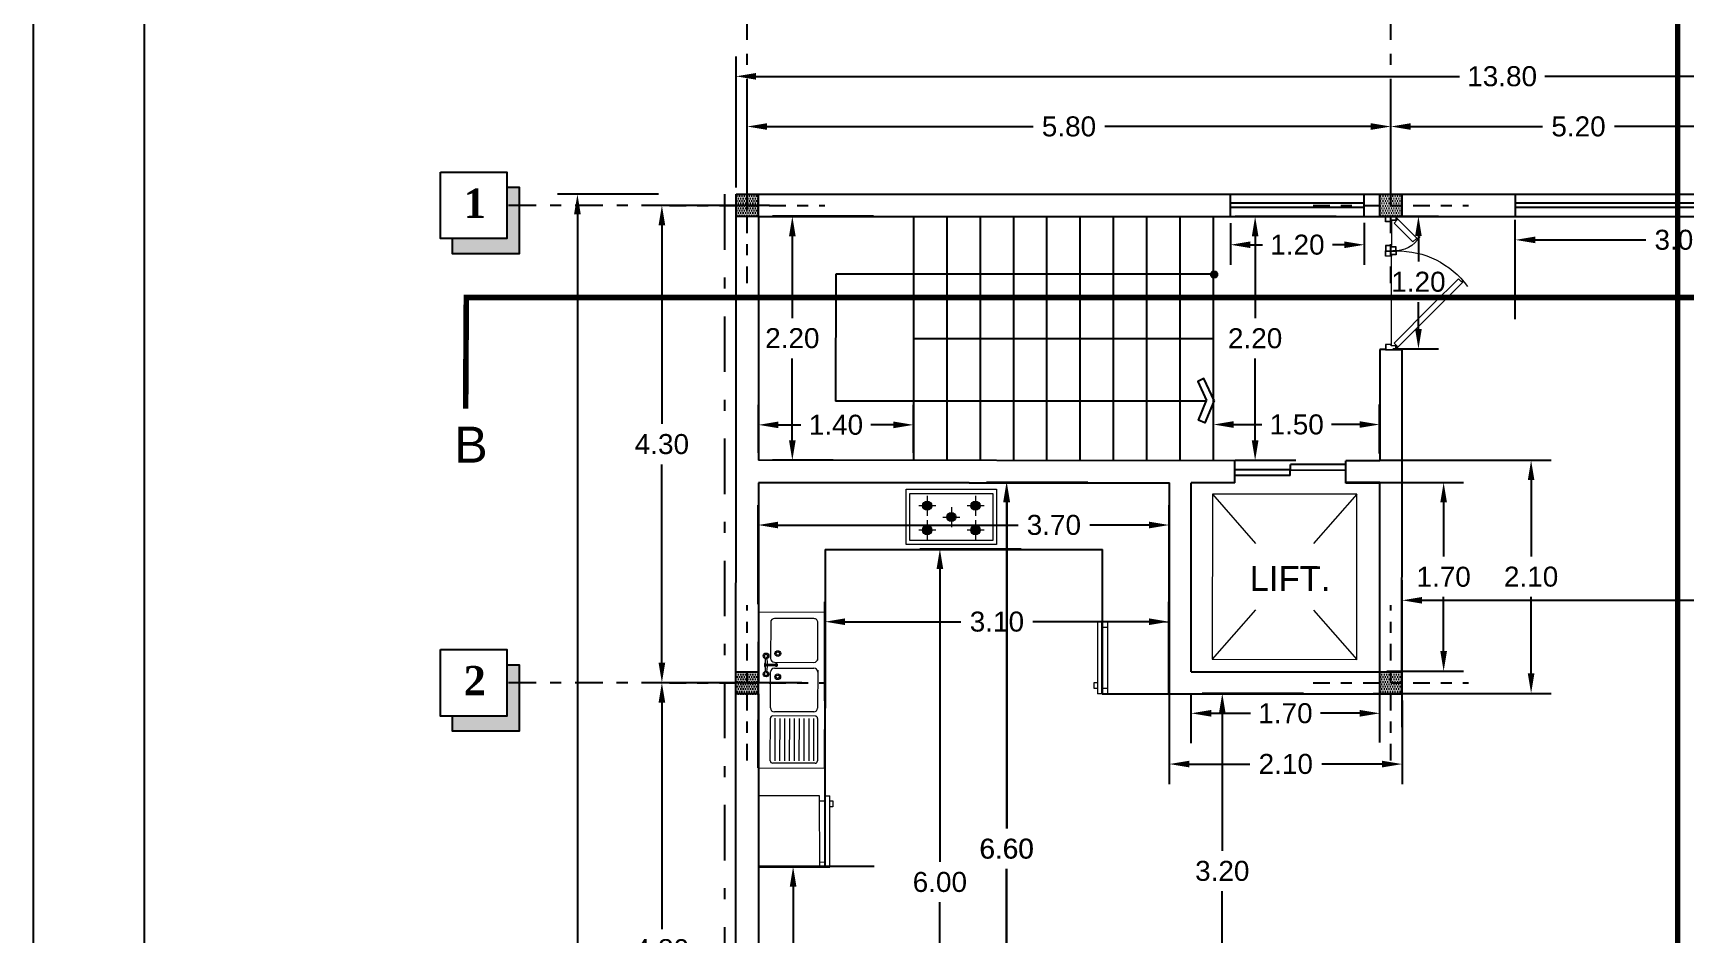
# Model space of a CAD drawing. Header units: metres. Extents: x 118 to 385, y 94 to 136.
# Drawn here: x 179.85 to 194.73, y 118.31 to 126.43 of the extents above; entities that cross this region are included whole.
import ezdxf
from ezdxf.enums import TextEntityAlignment as Align

# ---------------------------------------------------------------- set-up
doc = ezdxf.new("R2010")
doc.units = ezdxf.units.M
doc.header["$MEASUREMENT"] = 0
for name, pattern in [('ACAD_ISO02W100', [15, 12, -3]), ('ACAD_ISO10W100', [18, 12, -3, 0, -3]), ('DASHDOT', [1, 0.5, -0.25, 0, -0.25])]:
    doc.linetypes.add(name, pattern=pattern)
doc.layers.add('13', color=13, linetype='Continuous', lineweight=9)
doc.layers.add('Mobleman', color=8, linetype='Continuous', lineweight=9)
for name, color, linetype in [('AX bandi', 253, 'Continuous'), ('Dimention', 8, 'Continuous'), ('Engheta', 1, 'DASHDOT'), ('Pele', 8, 'Continuous'), ('Sotoon', 8, 'Continuous'), ('window', 8, 'Continuous')]:
    doc.layers.add(name, color=color, linetype=linetype)
doc.styles.add('77', font='swiss.ttf')
doc.styles.add('my number', font='timesbd.ttf')
doc.styles.get("Standard").update_dxf_attribs({"font": 'arial.ttf'})
doc.dimstyles.get("Standard").update_dxf_attribs({"dimtxt": 0.18, "dimasz": 0.18, "dimexe": 0.18, "dimexo": 0.0625, "dimgap": 0.09, "dimtad": 0, "dimtih": 1, "dimtoh": 1, "dimdec": 4, "dimzin": 0, "dimdsep": 46, "dimtxsty": 'Standard', "dimcen": 0.09, "dimadec": 0, "dimazin": 0, "dimtfac": 1, "dimtdec": 4, "dimtofl": 0, "dimtmove": 0, "dimatfit": 3, "dimfxl": 1, "dimtolj": 1, "dimtzin": 0, "dimarcsym": 0})

# ---------------------------------------------------------------- blocks, each defined once
blk = doc.blocks.new('AX')
at = {"linetype": 'Continuous'}
h = blk.add_hatch(dxfattribs=at)
h.set_pattern_fill('DOTS', color=256, scale=0.35, style=0)
h.paths.add_polyline_path([(-0.1, 0.1), (-0.1, 0), (0, 0), (0, 0.1)])
h.paths.add_polyline_path([(0, 0.1), (0, 0), (0.1, 0), (0.1, 0.1)])
h.paths.add_polyline_path([(0, 0), (0, -0.1), (0.1, -0.1), (0.1, 0)])
h.paths.add_polyline_path([(-0.1, 0), (-0.1, -0.1), (0, -0.1), (0, 0)])
h = blk.add_hatch(color=256)
h.paths.add_polyline_path([(0.1, 0), (0, 0), (0, -0.1), (0.1, -0.1)])
h.paths.add_polyline_path([(0.1, 0.1), (0, 0.1), (0, 0), (0.1, 0)])
h.paths.add_polyline_path([(0, 0.1), (-0.1, 0.1), (-0.1, 0), (0, 0)])
h.paths.add_polyline_path([(0, 0), (-0.1, 0), (-0.1, -0.1), (0, -0.1)])
at = {"color": 0, "linetype": 'DASHDOT', "ltscale": 0.3}
for p, q in [((0, -0.7), (0, 0.7)), ((-0.7, 0), (0.7, 0))]:
    blk.add_line(p, q, dxfattribs=at)
at = {"color": 0, "linetype": 'Continuous'}
blk.add_lwpolyline([(-0.1, 0.1), (0.1, 0.1), (0.1, -0.1), (-0.1, -0.1), (-0.1, 0.1)], dxfattribs=at)
blk = doc.blocks.new('AAAA')
at = {"linetype": 'Continuous'}
h = blk.add_hatch(color=256, dxfattribs=at)
h.paths.add_polyline_path([(0.5768, 0.4647), (0.5768, 0.5314), (0.5101, 0.5314), (0.5101, 0.4647)])
h.paths.add_polyline_path([(0.6435, 0.4647), (0.6435, 0.5314), (0.5768, 0.5314), (0.5768, 0.4647)])
h.paths.add_polyline_path([(0.5768, 0.4647), (0.5768, 0.3981), (0.6435, 0.3981), (0.6435, 0.4647)])
h.paths.add_polyline_path([(0.5768, 0.4647), (0.5101, 0.4647), (0.5101, 0.3981), (0.5768, 0.3981)])
at = {"linetype": 'ACAD_ISO02W100', "xscale": 0.6666, "yscale": 0.6666, "zscale": 0.6666}
blk.add_blockref('AX', (0.5768, 0.4647), dxfattribs=at)
blk = doc.blocks.new('*D175')
at = {"layer": 'Defpoints', "color": 0, "transparency": 16777216}
for p in [(199.985, 126.037), (186.183, 124.975), (199.985, 124.975)]:
    blk.add_point(p, dxfattribs=at)
at = {"layer": 'Dimention', "color": 0, "lineweight": -2, "transparency": 16777216}
for p, q in [((186.183, 125.037), (186.183, 126.217)), ((199.985, 125.037), (199.985, 126.217)), ((186.363, 126.037), (192.699, 126.037)), ((199.805, 126.037), (193.469, 126.037))]:
    blk.add_line(p, q, dxfattribs=at)
at = {"layer": 'Dimention', "color": 0, "transparency": 16777216}
for points in [[(186.363, 126.067), (186.363, 126.007), (186.183, 126.037)], [(199.805, 126.067), (199.805, 126.007), (199.985, 126.037)]]:
    blk.add_solid(points, dxfattribs=at)
at = {"layer": 'Dimention', "color": 0, "transparency": 16777216, "insert": (193.084, 126.037), "char_height": 0.18, "attachment_point": 5}
blk.add_mtext('\\A1;13.80', dxfattribs=at)
blk = doc.blocks.new('*D176')
at = {"layer": 'Defpoints', "color": 0, "transparency": 16777216}
for p in [(192.081, 125.585), (192.081, 125.058), (186.283, 124.775)]:
    blk.add_point(p, dxfattribs=at)
at = {"layer": 'Dimention', "color": 0, "lineweight": -2, "transparency": 16777216}
for p, q in [((186.283, 124.837), (186.283, 125.765)), ((192.081, 125.12), (192.081, 125.765)), ((186.463, 125.585), (188.858, 125.585)), ((191.901, 125.585), (189.505, 125.585))]:
    blk.add_line(p, q, dxfattribs=at)
at = {"layer": 'Dimention', "color": 0, "transparency": 16777216}
for points in [[(186.463, 125.615), (186.463, 125.555), (186.283, 125.585)], [(191.901, 125.615), (191.901, 125.555), (192.081, 125.585)]]:
    blk.add_solid(points, dxfattribs=at)
at = {"layer": 'Dimention', "color": 0, "transparency": 16777216, "insert": (189.182, 125.585), "char_height": 0.18, "attachment_point": 5}
blk.add_mtext('\\A1;5.80', dxfattribs=at)
blk = doc.blocks.new('*D177')
at = {"layer": 'Defpoints', "color": 0, "transparency": 16777216}
for p in [(197.279, 125.585), (197.279, 125.058), (192.081, 124.81)]:
    blk.add_point(p, dxfattribs=at)
at = {"layer": 'Dimention', "color": 0, "lineweight": -2, "transparency": 16777216}
for p, q in [((192.081, 124.872), (192.081, 125.765)), ((197.279, 125.12), (197.279, 125.765)), ((192.261, 125.585), (193.448, 125.585)), ((197.099, 125.585), (194.095, 125.585))]:
    blk.add_line(p, q, dxfattribs=at)
at = {"layer": 'Dimention', "color": 0, "transparency": 16777216}
for points in [[(192.261, 125.615), (192.261, 125.555), (192.081, 125.585)], [(197.099, 125.615), (197.099, 125.555), (197.279, 125.585)]]:
    blk.add_solid(points, dxfattribs=at)
at = {"layer": 'Dimention', "color": 0, "transparency": 16777216, "insert": (193.772, 125.585), "char_height": 0.18, "attachment_point": 5}
blk.add_mtext('\\A1;5.20', dxfattribs=at)
blk = doc.blocks.new('*D179')
at = {"layer": 'Defpoints', "color": 0, "transparency": 16777216}
for p in [(184.754, 124.975), (185.548, 124.975), (186.083, 102.975)]:
    blk.add_point(p, dxfattribs=at)
at = {"layer": 'Dimention', "color": 0, "lineweight": -2, "transparency": 16777216}
for p, q in [((185.485, 124.975), (184.574, 124.975)), ((184.754, 124.795), (184.754, 114.157)), ((184.754, 103.155), (184.754, 113.793)), ((186.02, 102.975), (184.574, 102.975))]:
    blk.add_line(p, q, dxfattribs=at)
at = {"layer": 'Dimention', "color": 0, "transparency": 16777216}
for points in [[(184.724, 124.795), (184.784, 124.795), (184.754, 124.975)], [(184.724, 103.155), (184.784, 103.155), (184.754, 102.975)]]:
    blk.add_solid(points, dxfattribs=at)
at = {"layer": 'Dimention', "color": 0, "transparency": 16777216, "insert": (184.754, 113.975), "char_height": 0.18, "attachment_point": 5}
blk.add_mtext('\\A1;22.00', dxfattribs=at)
blk = doc.blocks.new('*D180')
at = {"layer": 'Defpoints', "color": 0, "transparency": 16777216}
for p in [(185.515, 124.874), (186.546, 124.874), (186.183, 120.575)]:
    blk.add_point(p, dxfattribs=at)
at = {"layer": 'Dimention', "color": 0, "lineweight": -2, "transparency": 16777216}
for p, q in [((186.483, 124.874), (185.335, 124.874)), ((185.515, 124.694), (185.515, 122.906)), ((185.515, 120.755), (185.515, 122.542)), ((186.12, 120.575), (185.335, 120.575))]:
    blk.add_line(p, q, dxfattribs=at)
at = {"layer": 'Dimention', "color": 0, "transparency": 16777216}
for points in [[(185.485, 124.694), (185.545, 124.694), (185.515, 124.874)], [(185.485, 120.755), (185.545, 120.755), (185.515, 120.575)]]:
    blk.add_solid(points, dxfattribs=at)
at = {"layer": 'Dimention', "color": 0, "transparency": 16777216, "insert": (185.515, 122.724), "char_height": 0.18, "attachment_point": 5}
blk.add_mtext('\\A1;4.30', dxfattribs=at)
blk = doc.blocks.new('*D181')
at = {"layer": 'Defpoints', "color": 0, "transparency": 16777216}
for p in [(185.515, 120.575), (186.84, 120.575), (186.186, 115.775)]:
    blk.add_point(p, dxfattribs=at)
at = {"layer": 'Dimention', "color": 0, "lineweight": -2, "transparency": 16777216}
for p, q in [((186.777, 120.575), (185.335, 120.575)), ((185.515, 120.395), (185.515, 118.357)), ((185.515, 115.955), (185.515, 117.993)), ((186.124, 115.775), (185.335, 115.775))]:
    blk.add_line(p, q, dxfattribs=at)
at = {"layer": 'Dimention', "color": 0, "transparency": 16777216}
for points in [[(185.485, 120.395), (185.545, 120.395), (185.515, 120.575)], [(185.485, 115.955), (185.545, 115.955), (185.515, 115.775)]]:
    blk.add_solid(points, dxfattribs=at)
at = {"layer": 'Dimention', "color": 0, "transparency": 16777216, "insert": (185.515, 118.175), "char_height": 0.18, "attachment_point": 5}
blk.add_mtext('\\A1;4.80', dxfattribs=at)
blk = doc.blocks.new('lift')
at = {"layer": 'Mobleman'}
for p, q in [((158.439, 83.205), (157.039, 83.205)), ((157.039, 83.205), (157.039, 81.605)), ((157.039, 83.205), (157.457, 82.727)), ((158.439, 83.205), (158.02, 82.727)), ((158.439, 81.605), (158.439, 83.205)), ((157.457, 82.083), (157.039, 81.605)), ((158.02, 82.083), (158.439, 81.605)), ((157.039, 81.605), (158.439, 81.605))]:
    blk.add_line(p, q, dxfattribs=at)
at = {"layer": 'Mobleman', "linetype": 'ByBlock', "insert": (157.401, 82.508), "char_height": 0.24, "attachment_point": 1}
blk.add_mtext_dynamic_manual_height_columns('LIFT.', width=0.98793, gutter_width=1.2, heights=[0], dxfattribs=at)
blk = doc.blocks.new('DBLDR120K')
at = {"linetype": 'Continuous'}
for p, q in [((-1.180025, -0.096), (-1.185713, -0.101688)), ((-1.185713, -0.101688), (-0.994759, -0.292642)), ((-1.168977, -0.107049), (-1.180025, -0.096)), ((-1.139662, -0.077734), (-1.168602, -0.106674)), ((-0.402846, -0.420243), (-0.060338, -0.077734)), ((-0.014287, -0.101688), (-0.367844, -0.455245)), ((-0.060338, -0.077734), (-0.031398, -0.106674)), ((-0.031023, -0.107049), (-0.019975, -0.096)), ((-0.019975, -0.096), (-0.014287, -0.101688)), ((-1.000119, -0.275906), (-0.970805, -0.246591)), ((-0.989071, -0.286954), (-1.000119, -0.275906)), ((-0.994759, -0.292642), (-0.989071, -0.286954)), ((-0.639289, -0.656685), (-0.402846, -0.420243)), ((-0.367844, -0.455245), (-0.615335, -0.702736)), ((-0.609974, -0.685999), (-0.639289, -0.656685)), ((-0.621023, -0.697048), (-0.609974, -0.685999)), ((-0.615335, -0.702736), (-0.621023, -0.697048))]:
    blk.add_line(p, q, dxfattribs=at)
for p, q in [((-1.1519, -0.054543), (-0.93806, -0.054543)), ((-1.139662, -0.077734), (-0.970805, -0.246591)), ((-0.0481, -0.054543), (-0.84186, -0.054543))]:
    blk.add_line(p, q)
for points in [[(-1.1519, -0.054543), (-1.1519, 0), (-1.2, 0), (-1.2, -0.096), (-1.1644, -0.096), (-1.1644, -0.054543)], [(-0.93806, -0.054543), (-0.93806, 0), (-0.88996, 0), (-0.88996, -0.096), (-0.92556, -0.096), (-0.92556, -0.054543)], [(-0.84186, -0.054543), (-0.84186, 0), (-0.88996, 0), (-0.88996, -0.096), (-0.85436, -0.096), (-0.85436, -0.054543)], [(-0.0481, -0.054543), (-0.0481, 0), (0, 0), (0, -0.096), (-0.0356, -0.096), (-0.0356, -0.054543)], [(-1.1539, -0.052543), (-1.1539, -0.002), (-1.198, -0.002), (-1.198, -0.094), (-1.1664, -0.094), (-1.1664, -0.052543)], [(-0.93606, -0.052543), (-0.93606, -0.002), (-0.89196, -0.002), (-0.89196, -0.094), (-0.92356, -0.094), (-0.92356, -0.052543)], [(-0.84386, -0.052543), (-0.84386, -0.002), (-0.88796, -0.002), (-0.88796, -0.094), (-0.85636, -0.094), (-0.85636, -0.052543)], [(-0.0461, -0.052543), (-0.0461, -0.002), (-0.002, -0.002), (-0.002, -0.094), (-0.0336, -0.094), (-0.0336, -0.052543)]]:
    blk.add_lwpolyline(points, close=True, dxfattribs=at)
for centre, radius, start, end in [((-1.665467, -0.110504), 0.775642, 8.041455, 8.190687), ((-0.114454, -0.110504), 0.775642, 171.809313, 171.958545), ((-1.154044, -0.081506), 0.264481, 300.497395, 3.141482), ((-0.114454, -0.110504), 0.775642, 178.928526, 233.966064)]:
    blk.add_arc(centre, radius, start, end)
blk = doc.blocks.new('S2')
for p, q in [((-1.405312, 0), (-0.534256, 0)), ((-1.405312, 0), (-1.405312, -0.6)), ((-0.534256, 0), (0, 0)), ((-0.534256, 0), (-0.534256, 0)), ((0, 0), (0, -0.6)), ((-1.362239, -0.513965), (-1.362239, -0.13238)), ((-1.340421, -0.110562), (-0.958565, -0.110562)), ((-0.936747, -0.513965), (-0.936747, -0.13238)), ((-0.900345, -0.50031), (-0.900345, -0.146035)), ((-0.864872, -0.110562), (-0.541234, -0.110562)), ((-0.492156, -0.062977), (-0.535173, -0.062977)), ((-0.505761, -0.146035), (-0.505761, -0.50031)), ((-0.465839, -0.056908), (-0.492156, -0.056908)), ((-0.492156, -0.056908), (-0.492156, -0.062977)), ((-0.486662, -0.166737), (-0.486662, -0.062977)), ((-0.469888, -0.062977), (-0.469888, -0.166737)), ((-0.465839, -0.062584), (-0.465839, -0.056908)), ((-0.420822, -0.062584), (-0.465839, -0.062584)), ((-0.454037, -0.146035), (-0.454037, -0.50031)), ((-0.094926, -0.110562), (-0.418564, -0.110562)), ((-0.059453, -0.50031), (-0.059453, -0.146035)), ((-1.340421, -0.153965), (-0.958565, -0.153965)), ((-1.340421, -0.197601), (-0.958565, -0.197601)), ((-1.340421, -0.241238), (-0.958565, -0.241238)), ((-1.340421, -0.284874), (-0.958565, -0.284874)), ((-1.340421, -0.32851), (-0.958565, -0.32851)), ((-1.340421, -0.372147), (-0.958565, -0.372147)), ((-1.340421, -0.415783), (-0.958565, -0.415783)), ((-1.340421, -0.459419), (-0.958565, -0.459419)), ((-1.340421, -0.503056), (-0.958565, -0.503056)), ((-0.958565, -0.535783), (-1.340421, -0.535783)), ((-0.524878, -0.535783), (-0.864872, -0.535783)), ((-0.43492, -0.535783), (-0.094926, -0.535783)), ((-1.405312, -0.6), (0, -0.6))]:
    blk.add_line(p, q)
for centre, radius in [((-0.559899, -0.069928), 0.025684), ((-0.559899, -0.069928), 0.015147), ((-0.396211, -0.069928), 0.025684), ((-0.396211, -0.069928), 0.015147), ((-0.584431, -0.175644), 0.025684), ((-0.584431, -0.175644), 0.015147), ((-0.375366, -0.175644), 0.025684), ((-0.375366, -0.175644), 0.015147)]:
    blk.add_circle(centre, radius)
for centre, radius, start, end in [((-1.340421, -0.13238), 0.021818, 90, 180), ((-0.958565, -0.13238), 0.021818, 0, 90), ((-0.864872, -0.146035), 0.035473, 90, 180), ((-0.541234, -0.146035), 0.035473, 360, 90), ((-0.474883, 0.147947), 0.232181, 254.988603, 267.092068), ((-0.478275, -0.077365), 0.016654, 59.759206, 120.240794), ((-0.47853, 0.190309), 0.274548, 271.803979, 282.186318), ((-0.418564, -0.146035), 0.035473, 90, 180), ((-0.094926, -0.146035), 0.035473, 0, 90), ((-0.478275, -0.161679), 0.012139, 133.706473, 46.292618), ((-0.478275, -0.152349), 0.016654, 239.759206, 300.240794), ((-1.340421, -0.513965), 0.021818, 180, 270), ((-0.958565, -0.513965), 0.021818, 270, 0), ((-0.864872, -0.50031), 0.035473, 180, 270), ((-0.541234, -0.50031), 0.035473, 270, 360), ((-0.418564, -0.50031), 0.035473, 180, 270), ((-0.094926, -0.50031), 0.035473, 270, 0)]:
    blk.add_arc(centre, radius, start, end)
blk = doc.blocks.new('G')
at = {"linetype": 'Continuous'}
h = blk.add_hatch(color=0, dxfattribs=at)
h.paths.add_polyline_path([(0.188, -0.191), (0.188, -0.149), (0.23, -0.149, -0.414214)])
h.paths.add_polyline_path([(0.23, -0.149), (0.188, -0.149), (0.188, -0.107, -0.414214)])
h.paths.add_polyline_path([(0.188, -0.149), (0.146, -0.149, -0.414214), (0.188, -0.107)])
h.paths.add_polyline_path([(0.188, -0.191, -0.414214), (0.146, -0.149), (0.188, -0.149)])
h = blk.add_hatch(color=0, dxfattribs=at)
h.paths.add_polyline_path([(0.623, -0.191), (0.623, -0.149), (0.665, -0.149, -0.414214)])
h.paths.add_polyline_path([(0.665, -0.149), (0.623, -0.149), (0.623, -0.107, -0.414214)])
h.paths.add_polyline_path([(0.623, -0.149), (0.582, -0.149, -0.414214), (0.623, -0.107)])
h.paths.add_polyline_path([(0.623, -0.191, -0.414214), (0.582, -0.149), (0.623, -0.149)])
h = blk.add_hatch(color=0, dxfattribs=at)
h.paths.add_polyline_path([(0.406, -0.209), (0.406, -0.251), (0.447, -0.251, 0.414214)])
h.paths.add_polyline_path([(0.447, -0.251), (0.406, -0.251), (0.406, -0.292, 0.414214)])
h.paths.add_polyline_path([(0.406, -0.251), (0.364, -0.251, 0.414214), (0.406, -0.292)])
h.paths.add_polyline_path([(0.406, -0.209, 0.414214), (0.364, -0.251), (0.406, -0.251)])
h = blk.add_hatch(color=0, dxfattribs=at)
h.paths.add_polyline_path([(0.188, -0.328), (0.188, -0.369), (0.23, -0.369, 0.414214)])
h.paths.add_polyline_path([(0.23, -0.369), (0.188, -0.369), (0.188, -0.411, 0.414214)])
h.paths.add_polyline_path([(0.188, -0.369), (0.146, -0.369, 0.414214), (0.188, -0.411)])
h.paths.add_polyline_path([(0.188, -0.328, 0.414214), (0.146, -0.369), (0.188, -0.369)])
h = blk.add_hatch(color=0, dxfattribs=at)
h.paths.add_polyline_path([(0.623, -0.328), (0.623, -0.369), (0.665, -0.369, 0.414214)])
h.paths.add_polyline_path([(0.665, -0.369), (0.623, -0.369), (0.623, -0.411, 0.414214)])
h.paths.add_polyline_path([(0.623, -0.369), (0.582, -0.369, 0.414214), (0.623, -0.411)])
h.paths.add_polyline_path([(0.623, -0.328, 0.414214), (0.582, -0.369), (0.623, -0.369)])
at = {"color": 0, "linetype": 'Continuous'}
for p, q in [((0, 0), (0.812, 0)), ((0, -0.5), (0, 0)), ((0.812, 0), (0.812, -0.5)), ((0.782, -0.042), (0.03, -0.042)), ((0.03, -0.042), (0.03, -0.459)), ((0.188, -0.059), (0.188, -0.239)), ((0.623, -0.059), (0.623, -0.239)), ((0.782, -0.459), (0.782, -0.042)), ((0.265, -0.149), (0.112, -0.149)), ((0.188, -0.279), (0.188, -0.459)), ((0.329, -0.251), (0.482, -0.251)), ((0.406, -0.161), (0.406, -0.341)), ((0.7, -0.149), (0.547, -0.149)), ((0.623, -0.279), (0.623, -0.459)), ((0.265, -0.369), (0.112, -0.369)), ((0.7, -0.369), (0.547, -0.369)), ((0.812, -0.5), (0, -0.5)), ((0.03, -0.459), (0.782, -0.459))]:
    blk.add_line(p, q, dxfattribs=at)
for centre in [(0.188, -0.149), (0.623, -0.149), (0.406, -0.251), (0.188, -0.369), (0.623, -0.369)]:
    blk.add_circle(centre, 0.0417, dxfattribs=at)
blk = doc.blocks.new('yakhchal')
at = {"linetype": 'Continuous'}
for p, q in [((0, 0), (-0.643318, 0)), ((-0.643318, 0), (-0.643318, -0.551415)), ((0, -0.551415), (0, 0)), ((-0.643318, -0.551415), (0, -0.551415)), ((-0.597366, -0.551415), (-0.597366, -0.597366)), ((-0.045951, -0.551415), (-0.045951, -0.597366)), ((-0.643318, -0.597366), (-0.643318, -0.643318)), ((-0.643318, -0.597366), (0, -0.597366)), ((-0.643318, -0.643318), (0, -0.643318)), ((-0.100736, -0.671236), (-0.100736, -0.643318)), ((-0.047221, -0.671236), (-0.100736, -0.671236)), ((-0.047221, -0.643318), (-0.047221, -0.671236)), ((0, -0.597366), (0, -0.643318))]:
    blk.add_line(p, q, dxfattribs=at)
blk = doc.blocks.new('*D196')
at = {"layer": 'Defpoints', "color": 0, "transparency": 16777216}
for p in [(200.523, 121.318), (200.523, 120.361), (192.183, 120.113)]:
    blk.add_point(p, dxfattribs=at)
at = {"layer": 'Dimention', "color": 0, "lineweight": -2, "transparency": 16777216}
for p, q in [((192.183, 120.176), (192.183, 121.498)), ((200.523, 120.424), (200.523, 121.498)), ((192.363, 121.318), (196.029, 121.318)), ((200.343, 121.318), (196.676, 121.318))]:
    blk.add_line(p, q, dxfattribs=at)
at = {"layer": 'Dimention', "color": 0, "transparency": 16777216}
for points in [[(192.363, 121.348), (192.363, 121.288), (192.183, 121.318)], [(200.343, 121.348), (200.343, 121.288), (200.523, 121.318)]]:
    blk.add_solid(points, dxfattribs=at)
at = {"layer": 'Dimention', "color": 0, "transparency": 16777216, "insert": (196.353, 121.318), "char_height": 0.18, "attachment_point": 5}
blk.add_mtext('\\A1;8.34', dxfattribs=at)
blk = doc.blocks.new('*D198')
at = {"layer": 'Defpoints', "color": 0, "transparency": 16777216}
for p in [(188.622, 122.38), (189.415, 122.38), (189.052, 115.78)]:
    blk.add_point(p, dxfattribs=at)
at = {"layer": 'Dimention', "color": 0, "lineweight": -2, "transparency": 16777216}
for p, q in [((189.353, 122.38), (188.442, 122.38)), ((188.622, 122.2), (188.622, 119.262)), ((188.622, 115.96), (188.622, 118.898)), ((188.99, 115.78), (188.442, 115.78))]:
    blk.add_line(p, q, dxfattribs=at)
at = {"layer": 'Dimention', "color": 0, "transparency": 16777216}
for points in [[(188.592, 122.2), (188.652, 122.2), (188.622, 122.38)], [(188.592, 115.96), (188.652, 115.96), (188.622, 115.78)]]:
    blk.add_solid(points, dxfattribs=at)
at = {"layer": 'Dimention', "color": 0, "transparency": 16777216, "insert": (188.622, 119.08), "char_height": 0.18, "attachment_point": 5}
blk.add_mtext('\\A1;6.60', dxfattribs=at)
blk = doc.blocks.new('*D199')
at = {"layer": 'Defpoints', "color": 0, "transparency": 16777216}
for p in [(188.619, 122.38), (189.412, 122.38), (189.049, 115.78)]:
    blk.add_point(p, dxfattribs=at)
at = {"layer": 'Dimention', "color": 0, "lineweight": -2, "transparency": 16777216}
for p, q in [((189.35, 122.38), (188.439, 122.38)), ((188.619, 122.2), (188.619, 119.262)), ((188.619, 115.96), (188.619, 118.898)), ((188.987, 115.78), (188.439, 115.78))]:
    blk.add_line(p, q, dxfattribs=at)
at = {"layer": 'Dimention', "color": 0, "transparency": 16777216}
for points in [[(188.589, 122.2), (188.649, 122.2), (188.619, 122.38)], [(188.589, 115.96), (188.649, 115.96), (188.619, 115.78)]]:
    blk.add_solid(points, dxfattribs=at)
at = {"layer": 'Dimention', "color": 0, "transparency": 16777216, "insert": (188.619, 119.08), "char_height": 0.18, "attachment_point": 5}
blk.add_mtext('\\A1;6.60', dxfattribs=at)
blk = doc.blocks.new('*D200')
at = {"layer": 'Defpoints', "color": 0, "transparency": 16777216}
for p in [(188.019, 121.78), (188.812, 121.78), (188.449, 115.78)]:
    blk.add_point(p, dxfattribs=at)
at = {"layer": 'Dimention', "color": 0, "lineweight": -2, "transparency": 16777216}
for p, q in [((188.75, 121.78), (187.839, 121.78)), ((188.019, 121.6), (188.019, 118.962)), ((188.019, 115.96), (188.019, 118.598)), ((188.387, 115.78), (187.839, 115.78))]:
    blk.add_line(p, q, dxfattribs=at)
at = {"layer": 'Dimention', "color": 0, "transparency": 16777216}
for points in [[(187.989, 121.6), (188.049, 121.6), (188.019, 121.78)], [(187.989, 115.96), (188.049, 115.96), (188.019, 115.78)]]:
    blk.add_solid(points, dxfattribs=at)
at = {"layer": 'Dimention', "color": 0, "transparency": 16777216, "insert": (188.019, 118.78), "char_height": 0.18, "attachment_point": 5}
blk.add_mtext('\\A1;6.00', dxfattribs=at)
blk = doc.blocks.new('*D201')
at = {"layer": 'Defpoints', "color": 0, "transparency": 16777216}
for p in [(190.082, 121.125), (190.082, 120.515), (186.984, 120.35)]:
    blk.add_point(p, dxfattribs=at)
at = {"layer": 'Dimention', "color": 0, "lineweight": -2, "transparency": 16777216}
for p, q in [((186.984, 120.412), (186.984, 121.305)), ((190.082, 120.577), (190.082, 121.305)), ((187.164, 121.125), (188.209, 121.125)), ((189.902, 121.125), (188.856, 121.125))]:
    blk.add_line(p, q, dxfattribs=at)
at = {"layer": 'Dimention', "color": 0, "transparency": 16777216}
for points in [[(187.164, 121.155), (187.164, 121.095), (186.984, 121.125)], [(189.902, 121.155), (189.902, 121.095), (190.082, 121.125)]]:
    blk.add_solid(points, dxfattribs=at)
at = {"layer": 'Dimention', "color": 0, "transparency": 16777216, "insert": (188.533, 121.125), "char_height": 0.18, "attachment_point": 5}
blk.add_mtext('\\A1;3.10', dxfattribs=at)
blk = doc.blocks.new('*D202')
at = {"layer": 'Defpoints', "color": 0, "transparency": 16777216}
for p in [(190.084, 121.996), (190.084, 121.386), (186.382, 121.221)]:
    blk.add_point(p, dxfattribs=at)
at = {"layer": 'Dimention', "color": 0, "lineweight": -2, "transparency": 16777216}
for p, q in [((186.382, 121.283), (186.382, 122.176)), ((190.084, 121.448), (190.084, 122.176)), ((186.562, 121.996), (188.723, 121.996)), ((189.904, 121.996), (189.37, 121.996))]:
    blk.add_line(p, q, dxfattribs=at)
at = {"layer": 'Dimention', "color": 0, "transparency": 16777216}
for points in [[(186.562, 122.026), (186.562, 121.966), (186.382, 121.996)], [(189.904, 122.026), (189.904, 121.966), (190.084, 121.996)]]:
    blk.add_solid(points, dxfattribs=at)
at = {"layer": 'Dimention', "color": 0, "transparency": 16777216, "insert": (189.046, 121.996), "char_height": 0.18, "attachment_point": 5}
blk.add_mtext('\\A1;3.70', dxfattribs=at)
blk = doc.blocks.new('*D203')
at = {"layer": 'Defpoints', "color": 0, "transparency": 16777216}
for p in [(186.697, 118.919), (187.491, 118.919), (187.128, 115.78)]:
    blk.add_point(p, dxfattribs=at)
at = {"layer": 'Dimention', "color": 0, "lineweight": -2, "transparency": 16777216}
for p, q in [((187.428, 118.919), (186.517, 118.919)), ((186.697, 118.739), (186.697, 117.532)), ((186.697, 115.96), (186.697, 117.168)), ((187.066, 115.78), (186.517, 115.78))]:
    blk.add_line(p, q, dxfattribs=at)
at = {"layer": 'Dimention', "color": 0, "transparency": 16777216}
for points in [[(186.667, 118.739), (186.727, 118.739), (186.697, 118.919)], [(186.667, 115.96), (186.727, 115.96), (186.697, 115.78)]]:
    blk.add_solid(points, dxfattribs=at)
at = {"layer": 'Dimention', "color": 0, "transparency": 16777216, "insert": (186.697, 117.35), "char_height": 0.18, "attachment_point": 5}
blk.add_mtext('\\A1;3.14', dxfattribs=at)
blk = doc.blocks.new('*D204')
at = {"layer": 'Defpoints', "color": 0, "transparency": 16777216}
for p in [(190.563, 120.48), (191.357, 120.48), (190.994, 117.279)]:
    blk.add_point(p, dxfattribs=at)
at = {"layer": 'Dimention', "color": 0, "lineweight": -2, "transparency": 16777216}
for p, q in [((191.294, 120.48), (190.383, 120.48)), ((190.563, 120.3), (190.563, 119.061)), ((190.563, 117.459), (190.563, 118.698)), ((190.932, 117.279), (190.383, 117.279))]:
    blk.add_line(p, q, dxfattribs=at)
at = {"layer": 'Dimention', "color": 0, "transparency": 16777216}
for points in [[(190.533, 120.3), (190.593, 120.3), (190.563, 120.48)], [(190.533, 117.459), (190.593, 117.459), (190.563, 117.279)]]:
    blk.add_solid(points, dxfattribs=at)
at = {"layer": 'Dimention', "color": 0, "transparency": 16777216, "insert": (190.563, 118.88), "char_height": 0.18, "attachment_point": 5}
blk.add_mtext('\\A1;3.20', dxfattribs=at)
blk = doc.blocks.new('*D232')
at = {"layer": 'Defpoints', "color": 0, "transparency": 16777216}
for p in [(191.98, 122.901), (190.485, 122.57), (191.98, 122.576)]:
    blk.add_point(p, dxfattribs=at)
at = {"layer": 'Dimention', "color": 0, "lineweight": -2, "transparency": 16777216}
for p, q in [((190.485, 122.632), (190.485, 123.081)), ((191.98, 122.639), (191.98, 123.081)), ((190.665, 122.901), (190.918, 122.901)), ((191.8, 122.901), (191.548, 122.901))]:
    blk.add_line(p, q, dxfattribs=at)
at = {"layer": 'Dimention', "color": 0, "transparency": 16777216}
for points in [[(190.665, 122.931), (190.665, 122.871), (190.485, 122.901)], [(191.8, 122.931), (191.8, 122.871), (191.98, 122.901)]]:
    blk.add_solid(points, dxfattribs=at)
at = {"layer": 'Dimention', "color": 0, "transparency": 16777216, "insert": (191.233, 122.901), "char_height": 0.18, "attachment_point": 5}
blk.add_mtext('\\A1;1.50', dxfattribs=at)
blk = doc.blocks.new('*D233')
at = {"layer": 'Defpoints', "color": 0, "transparency": 16777216}
for p in [(190.859, 124.775), (191.652, 124.775), (191.289, 122.578)]:
    blk.add_point(p, dxfattribs=at)
at = {"layer": 'Dimention', "color": 0, "lineweight": -2, "transparency": 16777216}
for p, q in [((191.59, 124.775), (190.679, 124.775)), ((190.859, 124.595), (190.859, 123.858)), ((190.859, 122.758), (190.859, 123.495)), ((191.227, 122.578), (190.679, 122.578))]:
    blk.add_line(p, q, dxfattribs=at)
at = {"layer": 'Dimention', "color": 0, "transparency": 16777216}
for points in [[(190.829, 124.595), (190.889, 124.595), (190.859, 124.775)], [(190.829, 122.758), (190.889, 122.758), (190.859, 122.578)]]:
    blk.add_solid(points, dxfattribs=at)
at = {"layer": 'Dimention', "color": 0, "transparency": 16777216, "insert": (190.859, 123.677), "char_height": 0.18, "attachment_point": 5}
blk.add_mtext('\\A1;2.20', dxfattribs=at)
blk = doc.blocks.new('*D234')
at = {"layer": 'Defpoints', "color": 0, "transparency": 16777216}
for p in [(187.781, 122.898), (186.385, 122.584), (187.781, 122.583)]:
    blk.add_point(p, dxfattribs=at)
at = {"layer": 'Dimention', "color": 0, "lineweight": -2, "transparency": 16777216}
for p, q in [((186.385, 122.647), (186.385, 123.078)), ((187.781, 122.645), (187.781, 123.078)), ((186.565, 122.898), (186.768, 122.898)), ((187.601, 122.898), (187.398, 122.898))]:
    blk.add_line(p, q, dxfattribs=at)
at = {"layer": 'Dimention', "color": 0, "transparency": 16777216}
for points in [[(186.565, 122.928), (186.565, 122.868), (186.385, 122.898)], [(187.601, 122.928), (187.601, 122.868), (187.781, 122.898)]]:
    blk.add_solid(points, dxfattribs=at)
at = {"layer": 'Dimention', "color": 0, "transparency": 16777216, "insert": (187.083, 122.898), "char_height": 0.18, "attachment_point": 5}
blk.add_mtext('\\A1;1.40', dxfattribs=at)
blk = doc.blocks.new('*D235')
at = {"layer": 'Defpoints', "color": 0, "transparency": 16777216}
for p in [(186.69, 124.777), (187.483, 124.777), (187.12, 122.579)]:
    blk.add_point(p, dxfattribs=at)
at = {"layer": 'Dimention', "color": 0, "lineweight": -2, "transparency": 16777216}
for p, q in [((187.421, 124.777), (186.51, 124.777)), ((186.69, 124.597), (186.69, 123.86)), ((186.69, 122.759), (186.69, 123.496)), ((187.058, 122.579), (186.51, 122.579))]:
    blk.add_line(p, q, dxfattribs=at)
at = {"layer": 'Dimention', "color": 0, "transparency": 16777216}
for points in [[(186.66, 124.597), (186.72, 124.597), (186.69, 124.777)], [(186.66, 122.759), (186.72, 122.759), (186.69, 122.579)]]:
    blk.add_solid(points, dxfattribs=at)
at = {"layer": 'Dimention', "color": 0, "transparency": 16777216, "insert": (186.69, 123.678), "char_height": 0.18, "attachment_point": 5}
blk.add_mtext('\\A1;2.20', dxfattribs=at)
blk = doc.blocks.new('*D236')
at = {"layer": 'Defpoints', "color": 0, "transparency": 16777216}
for p in [(191.982, 120.3), (190.283, 119.969), (191.982, 119.975)]:
    blk.add_point(p, dxfattribs=at)
at = {"layer": 'Dimention', "color": 0, "lineweight": -2, "transparency": 16777216}
for p, q in [((190.283, 120.031), (190.283, 120.48)), ((191.982, 120.038), (191.982, 120.48)), ((190.463, 120.3), (190.817, 120.3)), ((191.802, 120.3), (191.447, 120.3))]:
    blk.add_line(p, q, dxfattribs=at)
at = {"layer": 'Dimention', "color": 0, "transparency": 16777216}
for points in [[(190.463, 120.33), (190.463, 120.27), (190.283, 120.3)], [(191.802, 120.33), (191.802, 120.27), (191.982, 120.3)]]:
    blk.add_solid(points, dxfattribs=at)
at = {"layer": 'Dimention', "color": 0, "transparency": 16777216, "insert": (191.132, 120.3), "char_height": 0.18, "attachment_point": 5}
blk.add_mtext('\\A1;1.70', dxfattribs=at)
blk = doc.blocks.new('*D237')
at = {"layer": 'Defpoints', "color": 0, "transparency": 16777216}
for p in [(191.677, 122.379), (192.557, 122.379), (191.981, 120.68)]:
    blk.add_point(p, dxfattribs=at)
at = {"layer": 'Dimention', "color": 0, "lineweight": -2, "transparency": 16777216}
for p, q in [((191.739, 122.379), (192.737, 122.379)), ((192.557, 122.199), (192.557, 121.711)), ((192.557, 120.86), (192.557, 121.348)), ((192.044, 120.68), (192.737, 120.68))]:
    blk.add_line(p, q, dxfattribs=at)
at = {"layer": 'Dimention', "color": 0, "transparency": 16777216}
for points in [[(192.527, 122.199), (192.587, 122.199), (192.557, 122.379)], [(192.527, 120.86), (192.587, 120.86), (192.557, 120.68)]]:
    blk.add_solid(points, dxfattribs=at)
at = {"layer": 'Dimention', "color": 0, "transparency": 16777216, "insert": (192.557, 121.529), "char_height": 0.18, "attachment_point": 5}
blk.add_mtext('\\A1;1.70', dxfattribs=at)
blk = doc.blocks.new('*D238')
at = {"layer": 'Defpoints', "color": 0, "transparency": 16777216}
for p in [(191.921, 122.58), (193.345, 122.58), (191.861, 120.48)]:
    blk.add_point(p, dxfattribs=at)
at = {"layer": 'Dimention', "color": 0, "lineweight": -2, "transparency": 16777216}
for p, q in [((191.984, 122.58), (193.525, 122.58)), ((193.345, 122.4), (193.345, 121.712)), ((193.345, 120.66), (193.345, 121.348)), ((191.923, 120.48), (193.525, 120.48))]:
    blk.add_line(p, q, dxfattribs=at)
at = {"layer": 'Dimention', "color": 0, "transparency": 16777216}
for points in [[(193.315, 122.4), (193.375, 122.4), (193.345, 122.58)], [(193.315, 120.66), (193.375, 120.66), (193.345, 120.48)]]:
    blk.add_solid(points, dxfattribs=at)
at = {"layer": 'Dimention', "color": 0, "transparency": 16777216, "insert": (193.345, 121.53), "char_height": 0.18, "attachment_point": 5}
blk.add_mtext('\\A1;2.10', dxfattribs=at)
blk = doc.blocks.new('*D239')
at = {"layer": 'Defpoints', "color": 0, "transparency": 16777216}
for p in [(190.086, 122.183), (192.183, 120.48), (192.183, 119.843)]:
    blk.add_point(p, dxfattribs=at)
at = {"layer": 'Dimention', "color": 0, "lineweight": -2, "transparency": 16777216}
for p, q in [((190.086, 122.121), (190.086, 119.663)), ((192.183, 120.417), (192.183, 119.663)), ((190.266, 119.843), (190.81, 119.843)), ((192.003, 119.843), (191.46, 119.843))]:
    blk.add_line(p, q, dxfattribs=at)
at = {"layer": 'Dimention', "color": 0, "transparency": 16777216}
for points in [[(190.266, 119.873), (190.266, 119.813), (190.086, 119.843)], [(192.003, 119.873), (192.003, 119.813), (192.183, 119.843)]]:
    blk.add_solid(points, dxfattribs=at)
at = {"layer": 'Dimention', "color": 0, "transparency": 16777216, "insert": (191.135, 119.843), "char_height": 0.18, "attachment_point": 5}
blk.add_mtext('\\A1;2.10', dxfattribs=at)
blk = doc.blocks.new('*D244')
at = {"layer": 'Defpoints', "color": 0, "transparency": 16777216}
for p in [(196.2, 124.564), (193.202, 123.789), (196.2, 123.767)]:
    blk.add_point(p, dxfattribs=at)
at = {"layer": 'Dimention', "color": 0, "lineweight": -2, "transparency": 16777216}
for p, q in [((193.202, 123.851), (193.202, 124.744)), ((196.2, 123.829), (196.2, 124.744)), ((193.382, 124.564), (194.378, 124.564)), ((196.02, 124.564), (195.025, 124.564))]:
    blk.add_line(p, q, dxfattribs=at)
at = {"layer": 'Dimention', "color": 0, "transparency": 16777216}
for points in [[(193.382, 124.594), (193.382, 124.534), (193.202, 124.564)], [(196.02, 124.594), (196.02, 124.534), (196.2, 124.564)]]:
    blk.add_solid(points, dxfattribs=at)
at = {"layer": 'Dimention', "color": 0, "transparency": 16777216, "insert": (194.701, 124.564), "char_height": 0.18, "attachment_point": 5}
blk.add_mtext('\\A1;3.00', dxfattribs=at)
blk = doc.blocks.new('*D245')
at = {"layer": 'Defpoints', "color": 0, "transparency": 16777216}
for p in [(190.637, 124.778), (191.842, 124.78), (191.842, 124.52)]:
    blk.add_point(p, dxfattribs=at)
at = {"layer": 'Dimention', "color": 0, "lineweight": -2, "transparency": 16777216}
for p, q in [((190.637, 124.716), (190.637, 124.34)), ((191.842, 124.717), (191.842, 124.34)), ((190.817, 124.52), (190.925, 124.52)), ((191.662, 124.52), (191.555, 124.52))]:
    blk.add_line(p, q, dxfattribs=at)
at = {"layer": 'Dimention', "color": 0, "transparency": 16777216}
for points in [[(190.817, 124.55), (190.817, 124.49), (190.637, 124.52)], [(191.662, 124.55), (191.662, 124.49), (191.842, 124.52)]]:
    blk.add_solid(points, dxfattribs=at)
at = {"layer": 'Dimention', "color": 0, "transparency": 16777216, "insert": (191.24, 124.52), "char_height": 0.18, "attachment_point": 5}
blk.add_mtext('\\A1;1.20', dxfattribs=at)
blk = doc.blocks.new('*D254')
at = {"layer": 'Defpoints', "color": 0, "transparency": 16777216}
for p in [(192.127, 124.778), (192.33, 124.778), (192.035, 123.582)]:
    blk.add_point(p, dxfattribs=at)
at = {"layer": 'Dimention', "color": 0, "lineweight": -2, "transparency": 16777216}
for p, q in [((192.19, 124.778), (192.51, 124.778)), ((192.33, 124.598), (192.33, 124.368)), ((192.33, 123.762), (192.33, 124.004)), ((192.098, 123.582), (192.51, 123.582))]:
    blk.add_line(p, q, dxfattribs=at)
at = {"layer": 'Dimention', "color": 0, "transparency": 16777216}
for points in [[(192.3, 124.598), (192.36, 124.598), (192.33, 124.778)], [(192.3, 123.762), (192.36, 123.762), (192.33, 123.582)]]:
    blk.add_solid(points, dxfattribs=at)
at = {"layer": 'Dimention', "color": 0, "transparency": 16777216, "insert": (192.33, 124.186), "char_height": 0.18, "attachment_point": 5}
blk.add_mtext('\\A1;1.20', dxfattribs=at)

msp = doc.modelspace()

# ---------------------------------------------------------------- hatches: boundary and pattern name
at = {"layer": 'AX bandi'}
for points in [[(184.22865, 125.03771), (184.11911, 125.03771), (184.11911, 124.57512), (183.629, 124.57512), (183.629, 124.43807), (184.22865, 124.43807)], [(184.22848, 120.73774), (184.11894, 120.73774), (184.11894, 120.27514), (183.62883, 120.27514), (183.62883, 120.1381), (184.22848, 120.1381)]]:
    msp.add_hatch(color=256, dxfattribs=at).paths.add_polyline_path(points)
at = {"layer": 'window'}
h = msp.add_hatch(color=256, dxfattribs=at)
h.dxf.hatch_style = 1
h.paths.add_polyline_path([(190.49, 124.2807), (190.49, 124.22445, 1)])
h.paths.add_polyline_path([(190.49, 124.2807, 0.41421356), (190.46187, 124.25257), (190.49, 124.25257)])
h.paths.add_polyline_path([(190.46187, 124.25257, 0.41421356), (190.49, 124.22445), (190.49, 124.25257)])

# ---------------------------------------------------------------- linework, layer by layer
for p, q in [((179.85026, 135.68933), (179.85026, 93.68933)), ((180.85026, 134.68933), (180.85026, 94.68933)), ((186.18183, 102.97493), (186.18266, 124.97493)), ((186.18266, 124.97493), (199.98519, 124.97493)), ((186.38468, 124.77493), (191.9178, 124.77485)), ((186.38468, 124.77493), (186.38468, 122.57948)), ((187.78102, 124.77493), (187.78102, 122.57493)), ((188.08102, 124.77493), (188.08102, 122.57493)), ((188.38102, 124.77493), (188.38102, 122.57493)), ((188.68102, 124.77493), (188.68102, 122.57493)), ((188.98102, 124.77493), (188.98102, 122.57493)), ((189.28102, 124.77493), (189.28102, 122.57493)), ((189.58102, 124.77493), (189.58102, 122.57493)), ((189.88102, 124.77493), (189.88102, 122.57493)), ((190.18102, 124.77493), (190.18102, 122.57493)), ((190.48102, 124.77493), (190.48102, 122.57493)), ((191.9178, 124.77485), (196.09125, 124.77489)), ((191.98123, 124.77972), (191.98123, 124.77963)), ((191.98123, 124.77495), (191.98123, 124.77485)), ((187.78102, 123.67493), (190.48102, 123.67493)), ((191.98123, 123.57685), (191.98123, 122.57399)), ((192.03522, 123.57685), (191.98123, 123.57685)), ((192.12722, 123.58163), (192.18337, 123.58163)), ((192.12722, 123.57685), (192.18337, 123.57685)), ((192.1827, 122.57369), (192.18337, 123.57685)), ((190.67625, 122.5742), (186.38468, 122.57948)), ((190.67585, 122.37446), (190.67625, 122.5742)), ((191.67679, 122.37443), (191.67719, 122.57443)), ((191.98123, 122.57399), (191.67719, 122.57443)), ((192.18128, 120.47497), (192.1827, 122.57369)), ((192.18271, 122.57847), (192.1827, 122.57847)), ((192.18271, 122.57369), (192.1827, 122.57369)), ((186.38468, 122.37493), (186.38468, 120.57497)), ((188.28245, 122.37493), (186.38468, 122.37493)), ((188.28245, 122.37493), (190.08727, 122.37493)), ((190.08142, 120.47497), (190.08696, 122.37493)), ((190.28142, 120.67497), (190.28257, 122.37497)), ((190.67585, 122.37446), (190.28257, 122.37497)), ((191.98257, 122.37859), (191.67679, 122.37921)), ((191.98257, 122.37382), (191.67679, 122.37443)), ((191.98142, 120.67497), (191.98257, 122.37382)), ((190.28142, 120.67497), (191.98142, 120.67497)), ((186.38468, 120.47595), (186.38468, 111.81796)), ((190.08128, 120.47497), (192.18128, 120.47497)), ((191.98128, 120.47817), (191.98128, 120.47975)), ((191.98128, 120.47339), (191.98128, 120.47497))]:
    msp.add_line(p, q)
at = {"color": 0, "linetype": 'ByBlock'}
for p, q in [((191.17599, 122.49187), (190.67599, 122.49252)), ((191.17599, 122.49187), (191.67599, 122.49121)), ((191.67606, 122.54121), (191.17606, 122.54187)), ((191.17593, 122.44187), (190.67593, 122.44252))]:
    msp.add_line(p, q, dxfattribs=at)
at = {"color": 0}
msp.add_line((191.17593, 122.44187), (191.17606, 122.54187), dxfattribs=at)
at = {"color": 251, "true_color": 0x636466}
for p, q in [((189.48696, 122.3797), (189.48696, 122.38145)), ((189.48696, 122.37493), (189.48696, 122.37668)), ((186.98468, 121.77493), (186.98244, 118.91468)), ((186.98468, 121.77493), (189.48521, 121.77493)), ((189.48142, 120.47672), (189.48521, 121.77493)), ((190.08521, 121.7797), (190.08727, 121.7797)), ((190.08521, 121.77493), (190.08727, 121.77493)), ((189.48142, 120.47672), (190.08142, 120.47672)), ((186.98244, 118.91945), (186.38468, 118.91945)), ((186.98244, 118.91468), (186.38468, 118.91468))]:
    msp.add_line(p, q, dxfattribs=at)
at = {"layer": '13', "linetype": 'ACAD_ISO10W100', "ltscale": 0.1, "const_width": 0.05}
for points in [[(193.61635, 127.71451), (194.6649, 127.71451), (194.6649, 109.10837), (193.65673, 109.07939)], [(202.35942, 123.19063), (202.35942, 124.04451), (183.75328, 124.04451), (183.74715, 123.04502)]]:
    msp.add_lwpolyline(points, dxfattribs=at)
at = {"layer": 'AX bandi', "linetype": 'DASHDOT', "ltscale": 0.5}
for p, q in [((186.28265, 125.76487), (186.28265, 126.74609)), ((192.08122, 125.76487), (192.08122, 126.74609)), ((185.58272, 124.87494), (184.11911, 124.87494)), ((185.58255, 120.57496), (184.11894, 120.57496))]:
    msp.add_line(p, q, dxfattribs=at)
at = {"layer": 'AX bandi', "linetype": 'Continuous'}
for points in [[(183.51946, 125.17476), (184.11911, 125.17476), (184.11911, 124.57512), (183.51946, 124.57512)], [(183.51929, 120.87478), (184.11894, 120.87478), (184.11894, 120.27514), (183.51929, 120.27514)]]:
    msp.add_lwpolyline(points, close=True, dxfattribs=at)
for points in [[(184.11911, 125.03771), (184.22865, 125.03771), (184.22865, 124.43807), (183.629, 124.43807), (183.629, 124.57512)], [(184.11894, 120.73774), (184.22848, 120.73774), (184.22848, 120.1381), (183.62883, 120.1381), (183.62883, 120.27514)]]:
    msp.add_lwpolyline(points, dxfattribs=at)
at = {"layer": 'Engheta'}
msp.add_line((186.07776, 124.97493), (186.07776, 102.97493), dxfattribs=at)
at = {"layer": 'Pele'}
for p, q in [((187.08193, 124.25502), (187.08006, 123.11177)), ((190.49102, 124.25524), (187.08172, 124.25502)), ((190.41834, 123.11198), (187.07992, 123.11177))]:
    msp.add_line(p, q, dxfattribs=at)
at = {"layer": 'Pele', "linetype": 'ByBlock'}
for points in [[(190.49102, 123.11843), (190.39685, 123.31609), (190.34179, 123.28986), (190.42024, 123.11676)], [(190.49102, 123.11843), (190.40626, 122.91655), (190.35003, 122.94016), (190.42024, 123.11676)]]:
    msp.add_lwpolyline(points, dxfattribs=at)
at = {"layer": 'Pele'}
msp.add_circle((190.49, 124.25257), 0.02813, dxfattribs=at)
at = {"layer": 'window'}
for p, q in [((190.63736, 124.77339), (190.63736, 124.9745)), ((191.8417, 124.89483), (190.63736, 124.89483)), ((191.8417, 124.85483), (190.63736, 124.85483)), ((191.8417, 124.77816), (191.8417, 124.97928)), ((191.8417, 124.77339), (191.8417, 124.9745)), ((193.20553, 124.78083), (193.20553, 124.98083)), ((193.20553, 124.77606), (193.20553, 124.97606)), ((196.20553, 124.89606), (193.20553, 124.89606)), ((196.20553, 124.85606), (193.20553, 124.85606)), ((190.62736, 124.77339), (190.62736, 124.77487))]:
    msp.add_line(p, q, dxfattribs=at)

# ---------------------------------------------------------------- block references
at = {"color": 0, "xscale": 0.9299533948105473, "yscale": 0.9299533948105473, "zscale": 0.9299533948105473, "rotation": 359.9248988354888}
msp.add_blockref('lift', (44.33417, 45.08953), dxfattribs=at)
at = {"layer": 'Mobleman', "linetype": 'ByBlock', "xscale": -1, "rotation": 90}
msp.add_blockref('DBLDR120K', (192.03322, 123.57485), dxfattribs=at)
at = {"layer": 'Mobleman'}
msp.add_blockref('G', (187.71672, 122.31905), dxfattribs=at)
at = {"layer": 'Mobleman', "rotation": 89.83705755242498}
msp.add_blockref('S2', (186.38469, 121.21398), dxfattribs=at)
at = {"layer": 'Mobleman', "linetype": 'ByBlock'}
for p, rotation in [((190.08142, 120.47672), 270.0175309307413), ((186.38474, 119.558), 90.03506186147807)]:
    msp.add_blockref('yakhchal', p, dxfattribs=dict(at, rotation=rotation))
at = {"layer": 'Sotoon', "linetype": 'Continuous', "xscale": 1.5, "yscale": 1.5, "zscale": 1.5}
for p in [(185.41745, 124.17786), (191.21601, 124.17786), (185.41728, 119.87788), (191.21609, 119.87788)]:
    msp.add_blockref('AAAA', p, dxfattribs=at)

# ---------------------------------------------------------------- texts
at = {"layer": '13', "style": '77'}
msp.add_text('B', height=0.32389, dxfattribs=at).set_placement((183.79498, 122.71975), align=Align.MIDDLE_CENTER)
at = {"layer": 'AX bandi', "style": 'my number'}
for s, p in [('1', (183.72937, 124.76194)), ('2', (183.7292, 120.46196))]:
    msp.add_text(s, height=0.26439, dxfattribs=at).set_placement(p)

# ---------------------------------------------------------------- dimensions: what is measured, and where the dimension line sits
at = {"layer": 'Dimention'}
for base, p1, p2, picture, middle in [((199.9852, 126.03734), (186.18266, 124.97493), (199.9852, 124.97491), '*D175', (193.08393, 126.03734)), ((197.27869, 125.58487), (192.08122, 124.80991), (197.27869, 125.05775), '*D177', (193.77195, 125.58487)), ((190.08406, 121.99562), (186.38247, 121.22067), (190.08406, 121.38568), '*D202', (189.04643, 121.99562)), ((200.52299, 121.31822), (192.18276, 120.11321), (200.52299, 120.36104), '*D196', (196.35287, 121.31822))]:
    dim = msp.add_linear_dim(base=base, p1=p1, p2=p2, dimstyle='Standard', override={"dimdec": 2}, dxfattribs=at)
    dim.commit()
    dim.dimension.update_dxf_attribs({"geometry": picture, "text_midpoint": middle, "dimtype": 160})
for base, p1, p2, picture, middle in [((192.08122, 125.58487), (186.28265, 124.77495), (192.08122, 125.05775), '*D176', (189.18194, 125.58487)), ((191.8417, 124.52039), (190.63736, 124.77816), (191.8417, 124.77963), '*D245', (191.23953, 124.52039)), ((196.20027, 124.5635), (193.20202, 123.78855), (196.20027, 123.76699), '*D244', (194.70114, 124.5635)), ((187.78102, 122.8985), (186.38468, 122.58426), (187.78102, 122.58254), '*D234', (187.08285, 122.8985)), ((191.98018, 122.90068), (190.48488, 122.56975), (191.98018, 122.57611), '*D232', (191.23253, 122.90068)), ((192.18276, 119.84274), (190.08639, 122.18331), (192.18276, 120.47975), '*D239', (191.13457, 119.84274)), ((190.08152, 121.12453), (186.98356, 120.34958), (190.08152, 120.51459), '*D201', (188.53254, 121.12453)), ((191.98163, 120.29958), (190.28275, 119.96866), (191.98163, 119.97502), '*D236', (191.13219, 120.29958))]:
    dim = msp.add_linear_dim(base=base, p1=p1, p2=p2, dimstyle='Standard', override={"dimdec": 2}, dxfattribs=at)
    dim.commit()
    dim.dimension.update_dxf_attribs({"geometry": picture, "text_midpoint": middle})
for base, p1, p2, picture, middle in [((184.75423, 124.97493), (186.08267, 102.97493), (185.54774, 124.97493), '*D179', (184.75423, 113.97493)), ((186.68993, 124.77686), (187.12048, 122.57922), (187.48344, 124.77686), '*D235', (186.68993, 123.67804)), ((190.85862, 124.77535), (191.28917, 122.57771), (191.65213, 124.77535), '*D233', (190.85862, 123.67653)), ((193.34469, 122.58036), (191.86093, 120.47975), (191.92135, 122.58036), '*D238', (193.34469, 121.53005)), ((188.61865, 122.3797), (189.0492, 115.77969), (189.41216, 122.3797), '*D199', (188.61865, 119.0797)), ((188.62178, 122.3797), (189.05233, 115.77969), (189.41529, 122.3797), '*D198', (188.62178, 119.0797)), ((192.55673, 122.37921), (191.9813, 120.67973), (191.67679, 122.37921), '*D237', (192.55673, 121.52947)), ((188.01865, 121.7797), (188.4492, 115.77969), (188.81216, 121.7797), '*D200', (188.01865, 118.7797)), ((190.56347, 120.47975), (190.99402, 117.27926), (191.35698, 120.47975), '*D204', (190.56347, 118.87951)), ((186.69746, 118.91945), (187.12802, 115.77968), (187.49098, 118.91945), '*D203', (186.69746, 117.34957))]:
    dim = msp.add_linear_dim(base=base, p1=p1, p2=p2, angle=90, dimstyle='Standard', override={"dimdec": 2}, dxfattribs=at)
    dim.commit()
    dim.dimension.update_dxf_attribs({"geometry": picture, "text_midpoint": middle})
for base, p1, p2, picture, middle in [((185.5151, 124.87379), (186.18274, 120.57496), (186.5457, 124.87379), '*D180', (185.5151, 122.72438)), ((192.32988, 124.77763), (192.03522, 123.58163), (192.12722, 124.77763), '*D254', (192.32988, 124.18602)), ((185.5151, 120.57497), (186.18649, 115.7749), (186.83951, 120.57497), '*D181', (185.5151, 118.17494))]:
    dim = msp.add_linear_dim(base=base, p1=p1, p2=p2, angle=90, dimstyle='Standard', override={"dimdec": 2}, dxfattribs=at)
    dim.commit()
    dim.dimension.update_dxf_attribs({"geometry": picture, "text_midpoint": middle, "dimtype": 160})

doc.saveas('drawing.dxf')
